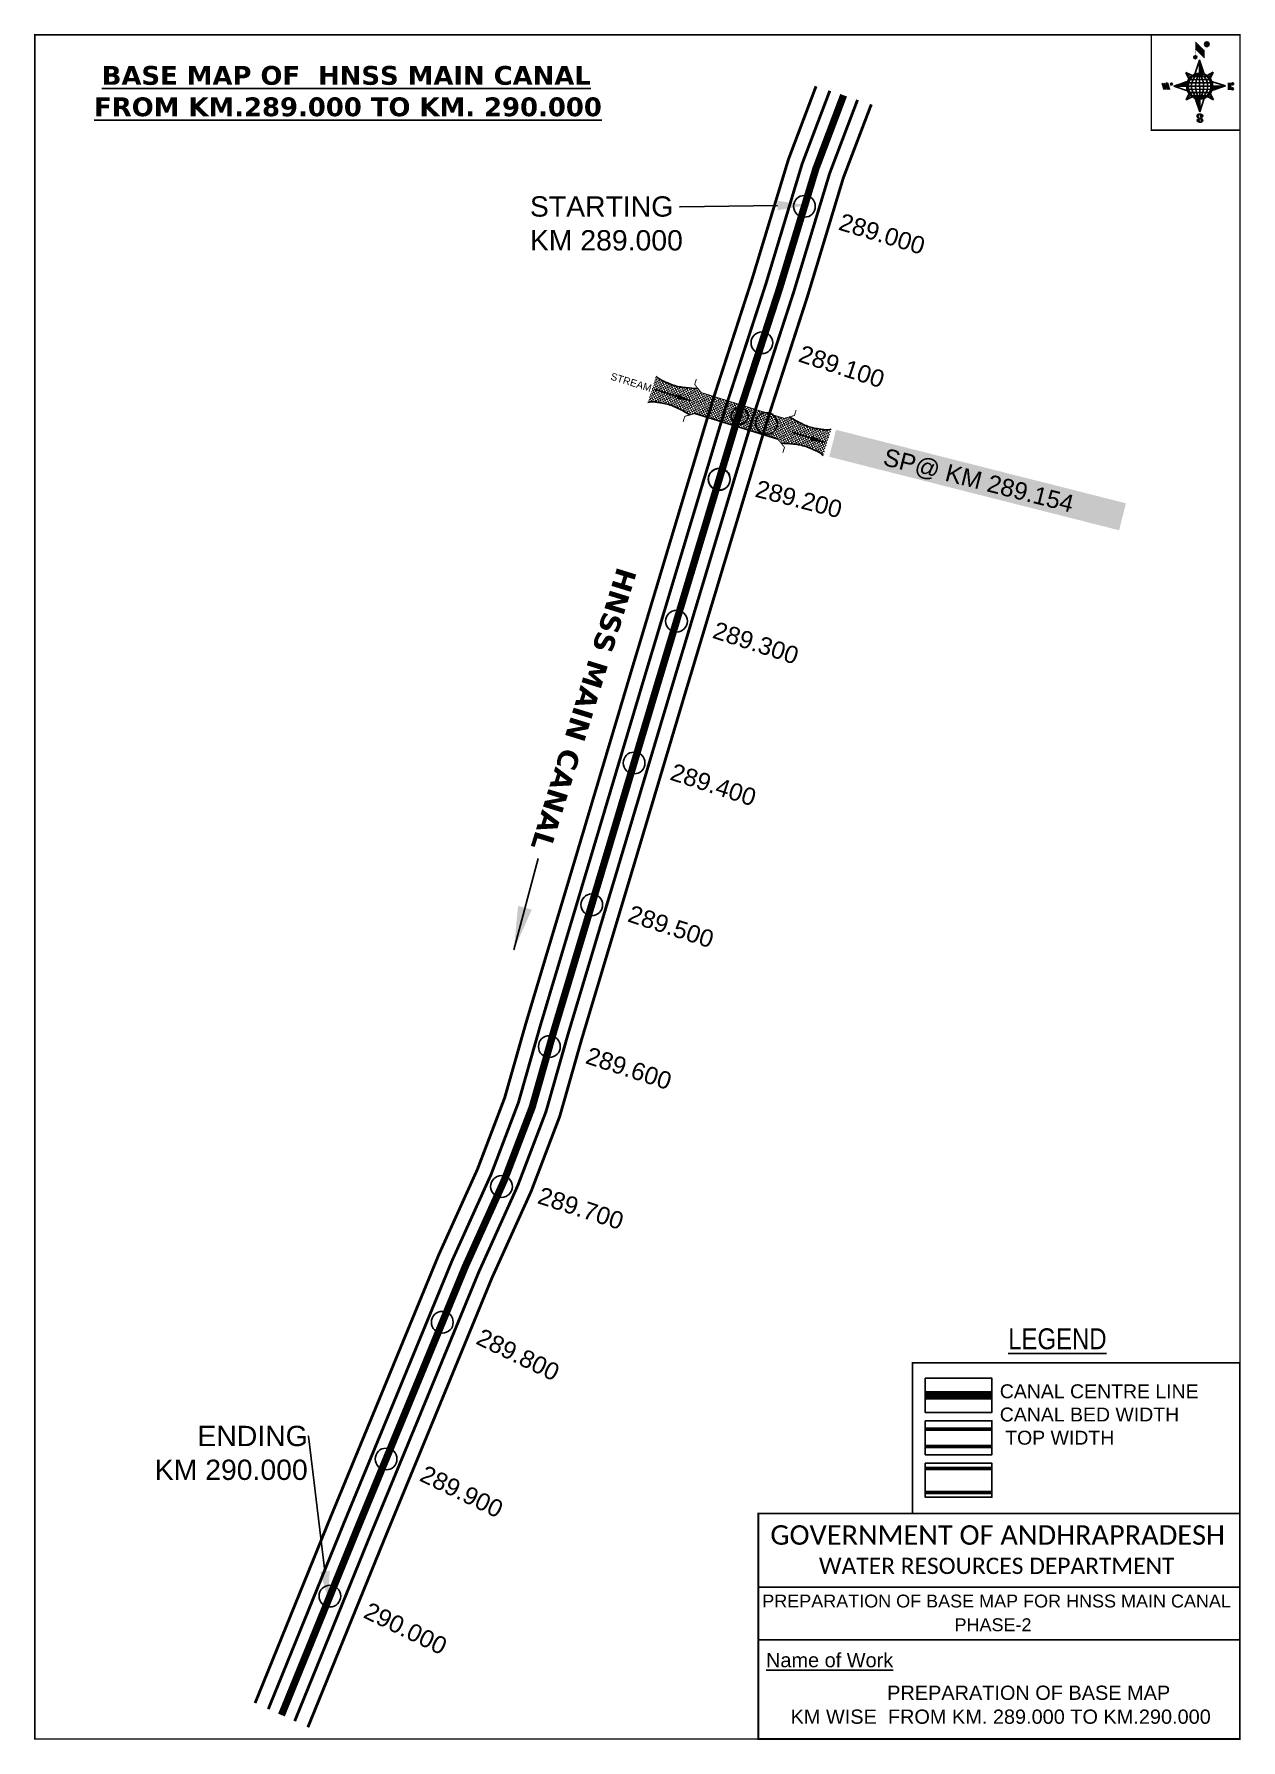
# Model space of a CAD drawing. Header units: inches. Extents: x 774422 to 775254, y 1588492 to 1589668.
import ezdxf
from ezdxf import colors
from ezdxf.entities.mleader import LeaderData, LeaderLine
from ezdxf.enums import TextEntityAlignment as Align
from ezdxf.math import Vec2, Vec3

# ---------------------------------------------------------------- set-up
doc = ezdxf.new("R2010")
doc.units = ezdxf.units.IN
doc.header["$LTSCALE"] = 15
doc.header["$MEASUREMENT"] = 0
doc.header["$PDMODE"] = 32
doc.header["$PDSIZE"] = 15
doc.linetypes.add('HIDDEN2', pattern=[0.1875, 0.125, -0.0625])
for name, color, linetype in [('AQUADUCT', 1, 'Continuous'), ('bord', 1, 'Continuous'), ('CANAL1', 7, 'Continuous'), ('CSMark', 72, 'Continuous'), ('DCBMS', 232, 'Continuous'), ('PAGE', 7, 'Continuous'), ('STRUCTURE', 5, 'Continuous'), ('TEXT', 6, 'Continuous')]:
    doc.layers.add(name, color=color, linetype=linetype)
doc.styles.add('ARIALN', font='ARIALN.TTF')
doc.styles.get("Standard").update_dxf_attribs({"font": 'arial.ttf'})
doc.dimstyles.get("Standard").update_dxf_attribs({"dimtxt": 20, "dimasz": 0.18, "dimexe": 0.18, "dimexo": 0.0625, "dimgap": 0.09, "dimtad": 0, "dimtih": 1, "dimtoh": 1, "dimdec": 4, "dimzin": 0, "dimdsep": 46, "dimtxsty": 'Standard', "dimcen": 0.09, "dimadec": 0, "dimazin": 0, "dimtfac": 1, "dimtdec": 4, "dimtofl": 0, "dimtmove": 0, "dimatfit": 3, "dimfxl": 1, "dimtolj": 1, "dimtzin": 0, "dimarcsym": 0})
pattern_1 = [(267.297113149, (-8720374.938, 50637915.138), (10.5367255337, -0.497431438), [])]
pattern_2 = [(357.297113149, (-8720374.938, 50637915.138), (0.497431438, 10.5367255337), [])]

# ---------------------------------------------------------------- blocks, each defined once
blk = doc.blocks.new('*X26')
at = {"color": 0, "linetype": 'Continuous'}
for p, q in [((6321.6, 240.5), (6322.3, 241.2)), ((6321.6, 240.3), (6322.3, 241)), ((6321.6, 240.1), (6322.3, 240.8)), ((6321.6, 239.9), (6322.4, 240.7)), ((6321.6, 239.8), (6322.4, 240.6)), ((6321.6, 239.6), (6322.5, 240.5)), ((6321.6, 239.4), (6322.5, 240.3)), ((6321.6, 239.2), (6322.6, 240.2)), ((6321.7, 239.1), (6322.6, 240.1)), ((6321.8, 240.8), (6322.4, 241.4)), ((6321.8, 239), (6322.7, 240)), ((6321.8, 239), (6322.8, 239.9)), ((6321.9, 238.9), (6322.9, 239.8)), ((6322, 238.8), (6323, 239.7)), ((6322.1, 241.3), (6322.4, 241.6)), ((6322.1, 238.7), (6323.1, 239.6)), ((6322.2, 238.6), (6323.1, 239.6)), ((6322.3, 238.5), (6323.2, 239.5)), ((6322.4, 238.5), (6323.3, 239.4)), ((6322.5, 238.4), (6323.4, 239.3)), ((6322.7, 238.4), (6323.6, 239.3)), ((6322.8, 238.3), (6323.7, 239.2)), ((6322.9, 238.3), (6323.8, 239.1)), ((6323.1, 238.2), (6323.9, 239.1)), ((6323.2, 238.2), (6324, 239)), ((6323.3, 238.2), (6324.2, 239)), ((6323.5, 238.1), (6324.3, 238.9)), ((6323.7, 238.1), (6324.4, 238.9)), ((6323.8, 238.1), (6324.6, 238.8)), ((6324.1, 238.2), (6324.7, 238.8)), ((6324.3, 238.3), (6324.9, 238.8)), ((6324.6, 238.3), (6325.1, 238.8)), ((6324.8, 238.4), (6325.2, 238.8)), ((6325.1, 238.5), (6325.4, 238.8)), ((6325.4, 238.6), (6325.6, 238.8))]:
    blk.add_line(p, q, dxfattribs=at)
blk = doc.blocks.new('*X25')
at = {"color": 0, "linetype": 'Continuous'}
for p, q in [((6324.4, 240.3), (6324.5, 240.4)), ((6324.6, 240.3), (6324.8, 240.5)), ((6324.7, 240.2), (6325, 240.5)), ((6324.8, 240.2), (6325.2, 240.6)), ((6325, 240.1), (6325.5, 240.6)), ((6325.1, 240.1), (6325.6, 240.6)), ((6325.2, 240), (6325.8, 240.6)), ((6325.3, 240), (6326, 240.6)), ((6325.4, 239.9), (6326.1, 240.6)), ((6325.5, 239.8), (6326.2, 240.5)), ((6325.6, 239.8), (6326.3, 240.5)), ((6325.7, 239.7), (6326.5, 240.4)), ((6325.9, 239.6), (6326.6, 240.3)), ((6326, 239.5), (6326.7, 240.3)), ((6326, 239.4), (6326.8, 240.2)), ((6326.1, 239.3), (6327, 240.2)), ((6326.2, 239.3), (6327.1, 240.1)), ((6326.3, 239.2), (6327.1, 240)), ((6326.4, 239.1), (6327.2, 239.9)), ((6326.5, 239), (6327.3, 239.8)), ((6326.5, 238.9), (6327.4, 239.7)), ((6326.6, 238.8), (6327.5, 239.6)), ((6326.7, 238.7), (6327.5, 239.5)), ((6326.8, 238.6), (6327.6, 239.4)), ((6326.8, 238.5), (6327.7, 239.3)), ((6326.8, 236.5), (6327.4, 237)), ((6326.9, 238.3), (6327.8, 239.2)), ((6326.9, 238.2), (6327.9, 239.1)), ((6326.9, 236.8), (6327.6, 237.4)), ((6327, 238.1), (6327.8, 239)), ((6327, 237.9), (6327.8, 238.8)), ((6327, 237.8), (6327.8, 238.6)), ((6327, 237.6), (6327.8, 238.4)), ((6327, 237.4), (6327.8, 238.2)), ((6327, 237.3), (6327.8, 238)), ((6327, 237.1), (6327.8, 237.9))]:
    blk.add_line(p, q, dxfattribs=at)
blk = doc.blocks.new('H')
at = {"layer": 'bord', "extrusion": (0.000427885, 0.004792, 0.999988)}
h = blk.add_hatch(dxfattribs=at)
h.set_pattern_fill('LINE', color=8, scale=84.387686, angle=-2.7029, style=0)
h.set_pattern_definition(pattern_2)
h.paths.add_polyline_path([(-492, 786, -0.090992), (-448, 775), (-486, 912)])
h = blk.add_hatch(dxfattribs=at)
h.set_pattern_fill('LINE', color=8, scale=84.387686, angle=-92.7029, style=0)
h.set_pattern_definition(pattern_1)
h.paths.add_polyline_path([(-625, 665, -0.090992), (-615, 710), (-751, 671)])
h = blk.add_hatch(dxfattribs=at)
h.set_pattern_fill('LINE', color=8, scale=84.387686, angle=-2.7029, style=0)
h.set_pattern_definition(pattern_2)
h.paths.add_polyline_path([(-504, 533, -0.090992), (-549, 543), (-510, 406)])
h = blk.add_hatch(dxfattribs=at)
h.set_pattern_fill('LINE', color=8, scale=84.387686, angle=-92.7029, style=0)
h.set_pattern_definition(pattern_1)
h.paths.add_polyline_path([(-246, 647), (-372, 653, -0.090992), (-382, 609)])
for p, q in [((-519, 1020, -1217), (-435, 927, -1216)), ((-516, 1087, -1217), (-432, 994, -1217)), ((-538, 774, -1216), (-487, 906, -1216)), ((-487, 906, -1216), (-493, 780, -1216)), ((-487, 906, -1216), (-448, 769, -1216)), ((-865, 701, -1215), (-847, 638, -1215)), ((-847, 700, -1215), (-829, 637, -1215)), ((-829, 699, -1215), (-811, 636, -1215)), ((-829, 699, -1215), (-811, 698, -1215)), ((-811, 698, -1215), (-794, 635, -1215)), ((-752, 665, -1215), (-615, 704, -1215)), ((-627, 794, -1216), (-567, 760, -1216)), ((-627, 794, -1216), (-584, 747, -1215)), ((-599, 731, -1215), (-627, 794, -1216)), ((-421, 753, -1216), (-359, 781, -1216)), ((-359, 781, -1216), (-405, 739, -1216)), ((-359, 781, -1216), (-392, 721, -1215)), ((-379, 693, -1215), (-246, 641, -1215)), ((-213, 669, -1215), (-217, 601, -1215)), ((-752, 665, -1215), (-625, 659, -1215)), ((-619, 614, -1215), (-752, 665, -1215)), ((-639, 526, -1214), (-606, 585, -1215)), ((-639, 526, -1214), (-593, 568, -1215)), ((-577, 553, -1215), (-639, 526, -1214)), ((-511, 400, -1214), (-549, 537, -1214)), ((-460, 533, -1215), (-511, 400, -1214)), ((-505, 527, -1214), (-511, 400, -1214)), ((-371, 513, -1214), (-431, 546, -1215)), ((-371, 513, -1214), (-414, 560, -1215)), ((-399, 576, -1215), (-371, 513, -1214)), ((-246, 641, -1215), (-383, 603, -1215)), ((-373, 647, -1215), (-246, 641, -1215)), ((-197, 600, -1215), (-194, 668, -1215))]:
    blk.add_line(p, q, dxfattribs=at)
at = {"layer": 'bord', "color": 8, "linetype": 'ByBlock', "extrusion": (0.000427885, 0.004792, 0.999988)}
for p, q in [((-375, 679, -1215), (-620, 691, -1215)), ((-386, 711, -1215), (-605, 722, -1215)), ((-411, 744, -1216), (-578, 752, -1216)), ((-493, 780, -1216), (-505, 527, -1214)), ((-373, 647, -1215), (-625, 659, -1215)), ((-378, 616, -1215), (-623, 628, -1215)), ((-392, 585, -1215), (-611, 595, -1215)), ((-420, 555, -1215), (-587, 562, -1215))]:
    blk.add_line(p, q, dxfattribs=at)
at = {"layer": 'bord', "extrusion": (0.000427885, 0.004792, 0.999988), "elevation": -1212}
for points, const_width in [([(-522, 960), (-516, 1093)], 1.61), ([(-434, 933), (-428, 1066)], 1.61), ([(-870, 707), (-846, 706)], 0.642), ([(-829, 643), (-821, 678)], 0.642), ([(-793, 641), (-782, 694)], 0.642), ([(-223, 676), (-174, 673)], 0.706), ([(-829, 643), (-855, 644)], 0.642), ([(-811, 642), (-784, 641)], 0.642), ([(-177, 605), (-226, 607)], 0.706), ([(-195, 645), (-185, 644)], 0.706)]:
    blk.add_lwpolyline(points, dxfattribs=dict(at, const_width=const_width))
for points, const_width in [([(-414, 1073, 1), (-398, 1058, 1)], 22.3), ([(-530, 950, 1), (-520, 939, 1)], 14.8), ([(-776, 697, 1), (-769, 690, 1)], 8.9), ([(-180, 618, 1), (-173, 611, 1)], 9.79), ([(-178, 667, 1), (-171, 660, 1)], 9.79), ([(-490, 362, 1), (-498, 369, 1)], 11.1), ([(-525, 322, 1), (-533, 329, 1)], 11.1)]:
    blk.add_lwpolyline(points, format="xyb", close=True, dxfattribs=dict(at, const_width=const_width))
for points in [[(-537, 317), (-531, 310), (-520, 307), (-505, 307), (-494, 310), (-486, 318), (-487, 326), (-491, 333), (-494, 336), (-503, 341), (-522, 347), (-530, 352), (-534, 355), (-537, 363), (-537, 373), (-530, 381), (-520, 384), (-504, 384), (-493, 380), (-487, 373)], [(-522, 348), (-526, 354), (-528, 361), (-528, 371), (-526, 375), (-521, 381), (-515, 384)], [(-505, 307), (-499, 312), (-497, 319), (-497, 327), (-501, 335), (-509, 343)]]:
    blk.add_lwpolyline(points, dxfattribs=at)
at = {"layer": 'bord', "extrusion": (0.000427885, 0.004792, 0.999988)}
for centre, radius in [((-406, 1065, -1212), 22.3), ((-525, 944, -1212), 14.8), ((-773, 694, -1212), 8.9), ((-498, 659, -1212), 127), ((-177, 615, -1212), 9.79), ((-174, 663, -1212), 9.79), ((-494, 365, -1212), 11.1), ((-529, 325, -1212), 11.1)]:
    blk.add_circle(centre, radius, dxfattribs=at)
at = {"layer": 'bord', "color": 8, "linetype": 'ByBlock', "extrusion": (0.000427885, 0.004792, 0.999988)}
for centre, radius, start, end in [((-482, 658, -1212), 128, 94.9254, 259.6691), ((-437, 656, -1212), 141, 113.2864, 241.308), ((-316, 651, -1212), 222, 142.5892, 212.0053), ((-560, 662, -1212), 141, 293.2864, 61.308), ((-681, 668, -1212), 222, 322.5892, 32.0053), ((-515, 660, -1212), 128, 274.9254, 79.6691)]:
    blk.add_arc(centre, radius, start, end, dxfattribs=at)
at = {"layer": 'bord', "extrusion": (0.000427885, 0.004792, 0.999988)}
for points in [[(-516, 1093, -1212), (-431, 1000, -1212), (-519, 1026, -1212), (-434, 933, -1212)], [(-864, 707, -1212), (-846, 706, -1212), (-846, 644, -1212), (-829, 643, -1212)], [(-829, 705, -1212), (-811, 704, -1212), (-811, 642, -1212), (-793, 641, -1212)], [(-193, 674, -1212), (-197, 606, -1212), (-213, 675, -1212), (-216, 607, -1212)]]:
    blk.add_solid(points, dxfattribs=at)
at = {"layer": 'bord', "extrusion": (0.000427885, 0.004792, 0.999988), "xscale": 7.977342409717546, "yscale": 7.977342408231451, "zscale": 7.977342408476333, "rotation": 138.0840426661453}
for name, p in [('*X25', (38301, -31929, -1212)), ('*X26', (38314, -31951, -1212))]:
    blk.add_blockref(name, p, dxfattribs=at)
blk = doc.blocks.new('SP')
at = {"layer": 'STRUCTURE'}
h = blk.add_hatch(dxfattribs=at)
h.set_pattern_fill('DASH', color=256, scale=8, style=0)
edge = h.paths.add_edge_path()
edge.add_spline(control_points=[(769825.7, 1706742.1), (769825.3, 1706741.8), (769823.8, 1706740.8), (769820.9, 1706740.3), (769817, 1706739.7), (769811.4, 1706738.9), (769804, 1706739.7), (769798.4, 1706741), (769795.6, 1706741.6)], knot_values=[0, 0, 0, 0, 1.613557, 5.24513, 8.624976, 13.470124, 22.190216, 30.746377, 30.746377, 30.746377, 30.746377], degree=3, periodic=0)
edge.add_line((769795.6, 1706741.6), (769792.6, 1706739.6))
edge.add_line((769792.6, 1706739.6), (769732.6, 1706739.6))
edge.add_line((769732.6, 1706739.6), (769729.6, 1706741.6))
edge.add_spline(control_points=[(769729.6, 1706741.6), (769726.9, 1706740.9), (769721.3, 1706739.5), (769713.9, 1706738.5), (769708.3, 1706739.1), (769704.4, 1706739.6), (769701.5, 1706740), (769700, 1706741), (769699.5, 1706741.3)], knot_values=[0, 0, 0, 0, 8.556161, 17.276253, 22.121402, 25.501247, 29.13282, 30.746377, 30.746377, 30.746377, 30.746377], degree=3, periodic=0)
edge.add_line((769699.5, 1706741.3), (769699.5, 1706722.1))
edge.add_spline(control_points=[(769699.5, 1706722.1), (769700, 1706722.4), (769701.4, 1706723.4), (769704.3, 1706724), (769708.2, 1706724.5), (769713.8, 1706725.3), (769721.2, 1706724.5), (769726.8, 1706723.3), (769729.6, 1706722.6)], knot_values=[0, 0, 0, 0, 1.613557, 5.24513, 8.624976, 13.470124, 22.190216, 30.746377, 30.746377, 30.746377, 30.746377], degree=3, periodic=0)
edge.add_line((769729.6, 1706722.6), (769732.6, 1706724.6))
edge.add_line((769732.6, 1706724.6), (769792.6, 1706724.6))
edge.add_line((769792.6, 1706724.6), (769795.6, 1706722.6))
edge.add_spline(control_points=[(769795.6, 1706722.6), (769798.4, 1706723.3), (769803.9, 1706724.8), (769811.3, 1706725.8), (769817, 1706725.1), (769820.9, 1706724.7), (769823.8, 1706724.2), (769825.2, 1706723.3), (769825.7, 1706723)], knot_values=[0, 0, 0, 0, 8.556161, 17.276253, 22.121402, 25.501247, 29.13282, 30.746377, 30.746377, 30.746377, 30.746377], degree=3, periodic=0)
edge.add_line((769825.7, 1706723), (769825.7, 1706742.1))
h.paths.add_polyline_path([(769764.2, 1706732.1, -1), (769761.1, 1706732.1, -1)], flags=0)
h.paths.add_polyline_path([(769761.1, 1706732.1, 1), (769764.2, 1706732.1, 1)], flags=16)
at = {"layer": 'STRUCTURE', "const_width": 0.628}
for points in [[(769726.6, 1706747.6), (769726.6, 1706743.6), (769732.6, 1706739.6), (769792.6, 1706739.6), (769798.6, 1706743.6), (769798.6, 1706747.6)], [(769726.6, 1706716.6), (769726.6, 1706720.6), (769732.6, 1706724.6), (769792.6, 1706724.6), (769798.6, 1706720.6), (769798.6, 1706716.6)]]:
    blk.add_lwpolyline(points, dxfattribs=at)
at = {"layer": 'STRUCTURE', "color": 3}
blk.add_lwpolyline([(769732.6, 1706724.6), (769792.6, 1706724.6)], dxfattribs=at)
blk.add_lwpolyline([(769732.6, 1706724.6), (769792.6, 1706724.6)], dxfattribs=at)
at = {"layer": 'STRUCTURE', "color": 0}
blk.add_circle((769762.6, 1706732.1), 1.55, dxfattribs=at)
at = {"layer": 'STRUCTURE'}
for points in [[(769699.5, 1706741.3), (769700.9, 1706740.5), (769704.4, 1706739.6), (769707.8, 1706739.2), (769712.6, 1706738.8), (769721.3, 1706739.7), (769729.6, 1706741.6)], [(769825.7, 1706742.1), (769824.3, 1706741.3), (769820.8, 1706740.3), (769817.5, 1706739.8), (769812.7, 1706739.2), (769804, 1706739.9), (769795.6, 1706741.6)], [(769699.5, 1706722.1), (769700.9, 1706723), (769704.4, 1706724), (769707.7, 1706724.5), (769712.5, 1706725), (769721.2, 1706724.4), (769729.6, 1706722.6)], [(769825.7, 1706723), (769824.3, 1706723.8), (769820.8, 1706724.7), (769817.4, 1706725.1), (769812.6, 1706725.5), (769803.9, 1706724.6), (769795.6, 1706722.6)]]:
    blk.add_spline(points, degree=3, dxfattribs=at)
at = {"layer": 'STRUCTURE', "color": 0}
blk.add_text('STREAM', height=5, dxfattribs=at).set_placement((769684.3, 1706732.1), align=Align.MIDDLE_CENTER)
for points in [[(769727.4, 1706732.1), (769700.8, 1706732.1)], [(769824.4, 1706732.1), (769800.5, 1706732.1)]]:
    blk.add_leader(points, dimstyle='Standard', override={"dimasz": 10, "dimgap": 0.09, "dimtad": 0}, dxfattribs=at)

msp = doc.modelspace()

# ---------------------------------------------------------------- linework, layer by layer
at = {"layer": 'CANAL1', "color": 200, "const_width": 2}
for points in [[(774961.1, 1589632.5), (774942.1, 1589582.2), (774916.9, 1589499.2), (774889.1, 1589413.5), (774832.6, 1589225.5), (774796.6, 1589104.9), (774761, 1588986.2), (774746.4, 1588934.9), (774727.7, 1588885.8), (774700.8, 1588826.3), (774660.7, 1588728.9), (774626.1, 1588645.1), (774574.3, 1588517.5)], [(774999.2, 1589620), (774979.9, 1589569.3), (774955.1, 1589487.3), (774927.3, 1589401.6), (774870.9, 1589214.1), (774834.9, 1589093.4), (774799.4, 1588975), (774784.4, 1588922.2), (774764.7, 1588870.5), (774737.5, 1588810.4), (774697.7, 1588713.6), (774663.2, 1588629.9), (774610.7, 1588500.8)]]:
    msp.add_lwpolyline(points, dxfattribs=at)
at = {"layer": 'CANAL1', "color": 5, "const_width": 2}
for points in [[(774970.6, 1589629.4), (774951.5, 1589579), (774926.5, 1589496.2), (774898.6, 1589410.6), (774842.1, 1589222.7), (774806.1, 1589102), (774770.6, 1588983.4), (774755.9, 1588931.7), (774737, 1588882), (774710, 1588822.3), (774670, 1588725.1), (774635.4, 1588641.3), (774583.4, 1588513.3)], [(774989.7, 1589623.1), (774970.5, 1589572.5), (774945.6, 1589490.3), (774917.7, 1589404.6), (774861.3, 1589216.9), (774825.3, 1589096.3), (774789.8, 1588977.8), (774774.9, 1588925.4), (774755.4, 1588874.3), (774728.4, 1588814.4), (774688.5, 1588717.4), (774653.9, 1588633.7), (774601.6, 1588505)]]:
    msp.add_lwpolyline(points, dxfattribs=at)
at = {"layer": 'CANAL1', "color": 1, "linetype": 'HIDDEN2', "ltscale": 8, "const_width": 5}
msp.add_lwpolyline([(774980.1, 1589626.3), (774961, 1589575.7), (774936, 1589493.3), (774908.2, 1589407.6), (774894.3, 1589361.4), (774894.3, 1589361.4), (774851.7, 1589219.8), (774815.7, 1589099.1), (774780.2, 1588980.6), (774765.4, 1588928.5), (774746.2, 1588878.2), (774719.2, 1588818.4), (774679.2, 1588721.2), (774644.7, 1588637.5), (774592.5, 1588509.2)], dxfattribs=at)
at = {"layer": 'CANAL1', "color": 1, "linetype": 'HIDDEN2', "ltscale": 100, "const_width": 6, "elevation": -0.4}
msp.add_lwpolyline([(775082.4, 1588729.7), (775036.4, 1588729.7)], dxfattribs=at)
at = {"layer": 'CANAL1', "color": 5, "const_width": 2.4, "elevation": -0.4}
for points in [[(775082.4, 1588706.4), (775036.4, 1588706.4)], [(775082.4, 1588694.4), (775036.4, 1588694.4)]]:
    msp.add_lwpolyline(points, dxfattribs=at)
at = {"layer": 'CANAL1', "color": 200, "const_width": 2.4, "elevation": -0.4}
for points in [[(775082.4, 1588679.2), (775036.4, 1588679.2)], [(775082.4, 1588662.7), (775036.4, 1588662.7)]]:
    msp.add_lwpolyline(points, dxfattribs=at)
at = {"layer": 'CSMark', "color": 3}
msp.add_circle((774908.4, 1589405.1), 5.78, dxfattribs=at)
for p in [(774953.1, 1589549.7), (774923.8, 1589455.6), (774894.3, 1589361.4), (774894.3, 1589361.4), (774894.4, 1589361.6), (774864.9, 1589263.6), (774835.6, 1589165.8), (774806.4, 1589068), (774777.2, 1588970.2), (774744.2, 1588873.7), (774703.4, 1588780.1), (774664.6, 1588685.8), (774625.9, 1588591.3)]:
    msp.add_point(p, dxfattribs=at)
at = {"layer": 'CSMark'}
msp.add_point((774927, 1589400), dxfattribs=at)
at = {"layer": 'PAGE', "const_width": 1}
msp.add_lwpolyline([(775253.4, 1588492.7), (775253.4, 1589668), (774422.4, 1589668), (774422.4, 1588492.7), (775253.4, 1588492.7)], dxfattribs=at)
at = {"layer": 'PAGE'}
for points, const_width in [([(775253.4, 1589668), (775192.3, 1589668), (775192.3, 1589602.2), (775253.4, 1589602.2)], 1), ([(775027.6, 1588752.1), (775253.4, 1588752.1), (775253.4, 1588648.3), (775027.6, 1588648.3)], 1.2), ([(774921.3, 1588648.3), (775253.4, 1588648.3), (775253.4, 1588492.7), (774921.3, 1588492.7)], 1.2)]:
    msp.add_lwpolyline(points, close=True, dxfattribs=dict(at, const_width=const_width))
at = {"layer": 'PAGE', "elevation": -0.4}
for points in [[(775036.4, 1588741.5), (775082.4, 1588741.5), (775082.4, 1588717.9), (775036.4, 1588717.9)], [(775036.4, 1588712.2), (775082.4, 1588712.2), (775082.4, 1588688.7), (775036.4, 1588688.7)], [(775036.4, 1588682.9), (775082.4, 1588682.9), (775082.4, 1588659.4), (775036.4, 1588659.4)]]:
    msp.add_lwpolyline(points, close=True, dxfattribs=at)
at = {"layer": 'PAGE'}
for points in [[(774921.3, 1588597.3), (775253.4, 1588597.3)], [(774921.3, 1588561), (775253.4, 1588561)]]:
    msp.add_lwpolyline(points, dxfattribs=at)

# ---------------------------------------------------------------- block references
at = {"layer": 'AQUADUCT', "color": 1, "xscale": 0.0703495379661093, "yscale": 0.07034953800030053, "zscale": 0.07034953795990817, "rotation": 3.078330607406165}
msp.add_blockref('H', (775263.1, 1589588.6, 85.4), dxfattribs=at)
at = {"layer": 'STRUCTURE', "color": 0, "rotation": 342.7333930273407}
msp.add_blockref('SP', (-466753.5, 188068.4), dxfattribs=at)

# ---------------------------------------------------------------- texts
at = {"layer": 'CANAL1', "insert": (774837.9, 1589298.4), "char_height": 14, "width": 205.129, "attachment_point": 1, "rotation": 252.7831}
msp.add_mtext('\\pi0.96322;{\\fVerdana|b1|i0|c0|p34;HNSS MAIN CANAL}', dxfattribs=at)
at = {"layer": 'CSMark', "color": 1}
for s, rotation, p in [('289.000', 343.1538, (774977.6, 1589539.5)), ('289.100', 341.9956, (774950, 1589448.6)), ('289.300', 341.9956, (774890.8, 1589258)), ('289.400', 341.9956, (774861.5, 1589160.2)), ('289.500', 341.9956, (774832.3, 1589062.4)), ('289.600', 341.9956, (774803.2, 1588964.6)), ('289.700', 341.9956, (774770.1, 1588868.1)), ('289.800', 334.1146, (774728.4, 1588771)), ('289.900', 334.1146, (774689.5, 1588676.6)), ('290.000', 334.1146, (774650.8, 1588582.2))]:
    msp.add_text(s, height=12, rotation=rotation, dxfattribs=at).set_placement(p, align=Align.MIDDLE_LEFT)
at = {"layer": 'CSMark', "color": 3}
msp.add_text('289.200', height=12, rotation=345.5495, dxfattribs=at).set_placement((774919.9, 1589355.4), align=Align.MIDDLE_LEFT)
at = {"layer": 'PAGE', "extrusion": (0.000201441, 0.004807, 0.999988), "style": 'ARIALN'}
msp.add_text('%%ULEGEND', height=14.4, rotation=359.9999, dxfattribs=at).set_placement((775127.5, 1588749.6, 7793.1), align=Align.MIDDLE)
at = {"layer": 'PAGE', "extrusion": (0.000201441, 0.004807, 0.999988)}
for s, height, p in [('PREPARATION OF BASE MAP FOR HNSS MAIN CANAL', 8.878, (774924, 1588564.3, 7792.1)), ('%%UName of Work', 9.822, (774926.6, 1588523.1, 7790.8))]:
    msp.add_text(s, height=height, rotation=359.9999, dxfattribs=at).set_placement(p)
for s, height, p in [('PHASE-2', 8.88, (775083.1, 1588552.4, 7792.1)), ('PREPARATION OF BASE MAP', 9.822, (775107.7, 1588505.5, 7790.9)), ('KM WISE  FROM KM. 289.000 TO KM.290.000', 9.822, (775088.4, 1588489, 7790.9))]:
    msp.add_text(s, height=height, rotation=359.9999, dxfattribs=at).set_placement(p, align=Align.MIDDLE_CENTER)
at = {"layer": 'PAGE', "extrusion": (0.000201441, 0.004807, 0.999988), "attachment_point": 1, "text_direction": (1, -1e-06, -0.000201)}
for s, insert, char_height, width in [('CANAL CENTRE LINE CANAL BED WIDTH {\\H2.3717x; }\\P TOP WIDTH{\\H1.9152x; }', (775087.8, 1588737.3, -0.4), 9.6, 168.926), ('\\pi3.5885;{\\fCalibri|b0|i0|c0|p34;\\H1.3333x;GOVERNMENT OF ANDHRAPRADESH\\P\\pi37.073;\\H0.83998x;WATER RESOURCES DEPARTMENT}', (774926, 1588640.1, -1.3), 10.059, 321.276)]:
    msp.add_mtext(s, dxfattribs=dict(at, insert=insert, char_height=char_height, width=width))
at = {"layer": 'STRUCTURE', "color": 5, "insert": (774977.5, 1589391.2), "char_height": 12, "width": 199.004, "attachment_point": 1, "rotation": 345.7761, "bg_fill": 1, "box_fill_scale": 1.3, "bg_fill_color": 7, "bg_fill_true_color": 16777215, "bg_fill_transparency": 4390977}
msp.add_mtext('\\pi33.064;SP@ KM 289.154', dxfattribs=at)
at = {"layer": 'TEXT', "color": 1, "insert": (774446.8, 1589646.5), "char_height": 13, "width": 379.826, "attachment_point": 1}
msp.add_mtext('\\pi21.755;{\\fVerdana|b1|i0|c0|p34;\\LBASE MAP OF  HNSS MAIN CANAL \\P\\pi16.508;FROM KM.289.000 TO KM. 290.000}', dxfattribs=at)

# ---------------------------------------------------------------- leaders
at = {"layer": 'CANAL1'}
msp.add_leader([(774752.7, 1589037), (774769.4, 1589099.9)], dimstyle='Standard', override={"dimasz": 30, "dimgap": 0.09, "dimtad": 0}, dxfattribs=at)
at = {"layer": 'DCBMS', "color": 5}
ml = msp.add_multileader_mtext('Standard', dxfattribs=at)
ml.set_content('STARTING\\PKM 289.000', color=5)
ml.set_leader_properties()
ml.build(insert=Vec2(0, 0))
ml.multileader.update_dxf_attribs({"dogleg_length": 0.36, "arrow_head_size": 20})
ctx = ml.context
ctx.base_point, ctx.char_height, ctx.arrow_head_size, ctx.landing_gap_size, ctx.plane_origin = Vec3(774763.7, 1589549.4), 14, 20, 0.09, Vec3(774934.6, 1589622.2)
notes = []
notes.append((ctx, [(0, (1, 1, 0), (774867.4, 1589549.4), (-1, 0), 0.36, [(0, [(774954.5, 1589550.5)], 0, [])])]))
ctx.mtext.insert, ctx.mtext.flow_direction = Vec3(774763.8, 1589556.6), 5
for ctx, leaders in notes:
    for number, flags, end, landing, length, lines in leaders:
        leader = LeaderData()
        leader.index, (leader.has_last_leader_line, leader.has_dogleg_vector, leader.attachment_direction) = number, flags
        leader.last_leader_point, leader.dogleg_vector, leader.dogleg_length = Vec3(end), Vec3(landing), length
        for number, points, colour, breaks in lines:
            line = LeaderLine()
            line.index, line.vertices, line.color, line.breaks = number, Vec3.list(points), colors.encode_raw_color(colour), breaks
            leader.lines.append(line)
        ctx.leaders.append(leader)

# ---------------------------------------------------------------- next in the draw order: leaders
ml = msp.add_multileader_mtext('Standard', dxfattribs=at)
ml.set_content('ENDING \\PKM 290.000', color=5)
ml.set_leader_properties()
ml.build(insert=Vec2(0, 0))
ml.multileader.update_dxf_attribs({"dogleg_length": 0.36, "arrow_head_size": 20})
ctx = ml.context
ctx.base_point, ctx.char_height, ctx.arrow_head_size, ctx.landing_gap_size, ctx.plane_origin = Vec3(774507.5, 1588701.6), 14, 20, 0.09, Vec3(774651.1, 1588913.9)
ctx.text_align_type = 2
notes = []
notes.append((ctx, [(0, (1, 1, 0), (774611.1, 1588701.6), (-1, 0), 0.36, [(0, [(774624.9, 1588588.5)], 0, [])])]))
ctx.mtext.insert, ctx.mtext.width, ctx.mtext.alignment, ctx.mtext.flow_direction = Vec3(774610.6, 1588708.7), 109.049, 3, 5
ctx.mtext.has_bg_fill, ctx.mtext.bg_color, ctx.mtext.bg_scale_factor, ctx.mtext.bg_transparency, ctx.mtext.use_window_bg_color = 1, -1027028792, 1.5, 0, 1
for ctx, leaders in notes:
    for number, flags, end, landing, length, lines in leaders:
        leader = LeaderData()
        leader.index, (leader.has_last_leader_line, leader.has_dogleg_vector, leader.attachment_direction) = number, flags
        leader.last_leader_point, leader.dogleg_vector, leader.dogleg_length = Vec3(end), Vec3(landing), length
        for number, points, colour, breaks in lines:
            line = LeaderLine()
            line.index, line.vertices, line.color, line.breaks = number, Vec3.list(points), colors.encode_raw_color(colour), breaks
            leader.lines.append(line)
        ctx.leaders.append(leader)

doc.saveas('drawing.dxf')
